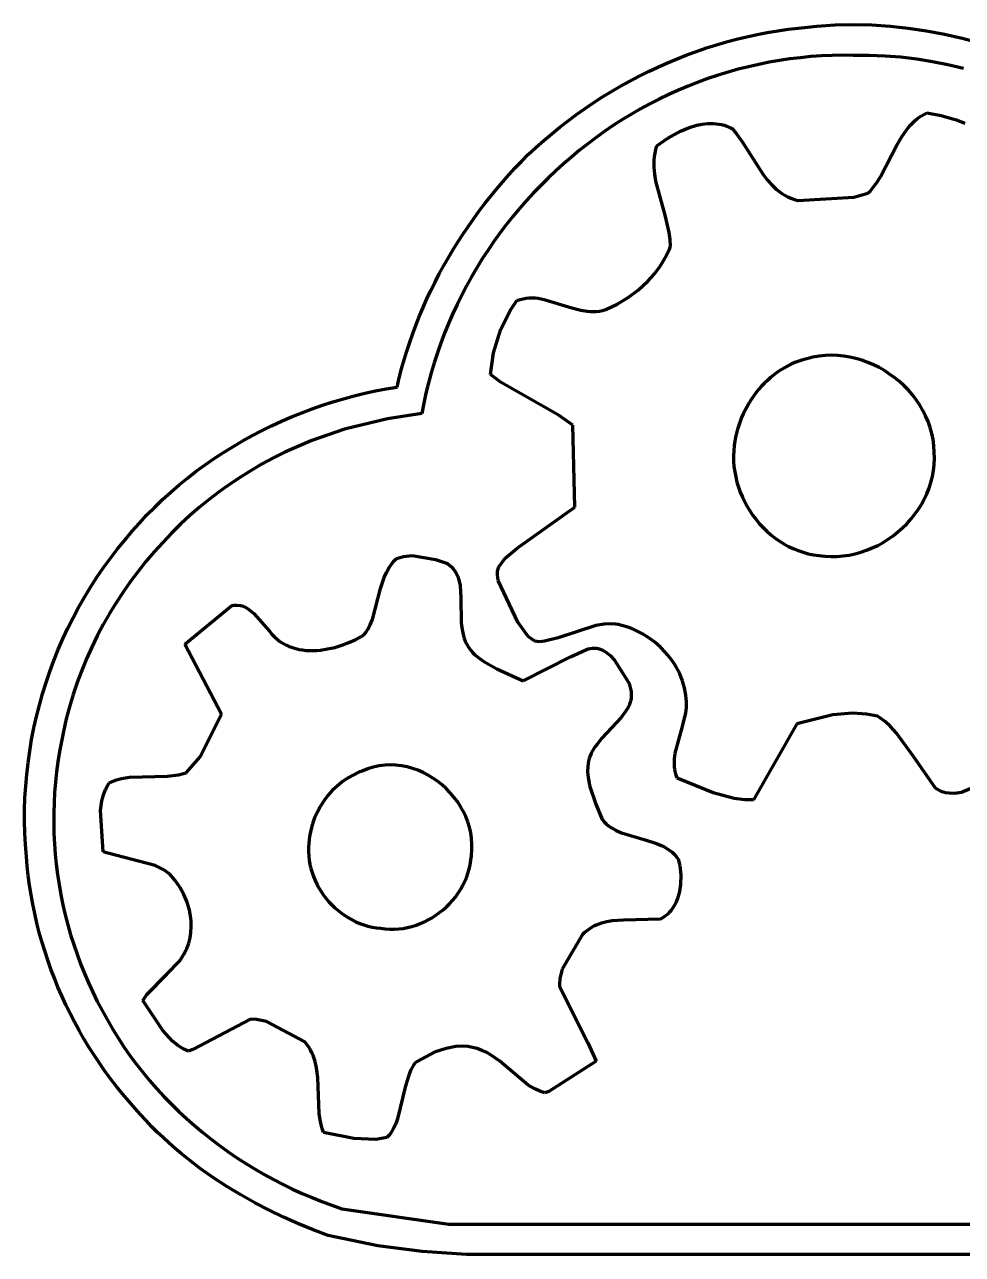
# Model space of a CAD drawing. Header units: millimetres. Extents: x 0.5 to 5.06, y 2.22 to 4.71.
# Drawn here: x 0.501 to 2.403, y 2.22 to 4.714 of the extents above; entities that cross this region are included whole.
import ezdxf

# ---------------------------------------------------------------- set-up
doc = ezdxf.new("R2010")
doc.units = ezdxf.units.MM
for name, color, linetype, lineweight in [('color#16578dff', 7, 'CONTINUOUS', 100), ('color#209bd8ff', 7, 'CONTINUOUS', 100), ('color#78aec8ff', 7, 'CONTINUOUS', 100)]:
    doc.layers.add(name, color=color, linetype=linetype, lineweight=lineweight)

msp = doc.modelspace()

# ---------------------------------------------------------------- linework, layer by layer
at = {"layer": 'color#16578dff'}
for p, q in [((1.2399, 3.6131), (1.2432, 3.6178)), ((1.2432, 3.6178), (1.2467, 3.6225)), ((1.2467, 3.6225), (1.2506, 3.6269)), ((1.2506, 3.6269), (1.2548, 3.6312)), ((1.2548, 3.6312), (1.269, 3.6355)), ((1.269, 3.6355), (1.287, 3.6373)), ((1.287, 3.6373), (1.334, 3.6292)), ((1.334, 3.6292), (1.3582, 3.6209)), ((1.3582, 3.6209), (1.3625, 3.6177)), ((1.3625, 3.6177), (1.3663, 3.6143)), ((1.2227, 3.5703), (1.2298, 3.5925)), ((1.2298, 3.5925), (1.2344, 3.603)), ((1.2344, 3.603), (1.2399, 3.6131)), ((1.3663, 3.6143), (1.3696, 3.6106)), ((1.3696, 3.6106), (1.3726, 3.6069)), ((1.3726, 3.6069), (1.3751, 3.6029)), ((1.3751, 3.6029), (1.3773, 3.5988)), ((1.3773, 3.5988), (1.3792, 3.5945)), ((1.3792, 3.5945), (1.382, 3.5856)), ((1.2061, 3.5075), (1.2227, 3.5703)), ((1.382, 3.5856), (1.3839, 3.5762)), ((1.3839, 3.5762), (1.3853, 3.5514)), ((1.3853, 3.5514), (1.3858, 3.501)), ((0.826, 3.4576), (0.9212, 3.5357)), ((0.9212, 3.5357), (0.9248, 3.5364)), ((0.9248, 3.5364), (0.9284, 3.5368)), ((0.9284, 3.5368), (0.9319, 3.5369)), ((0.9319, 3.5369), (0.9384, 3.5362)), ((0.9384, 3.5362), (0.9446, 3.5344)), ((0.9446, 3.5344), (0.9531, 3.5301)), ((0.9531, 3.5301), (0.9659, 3.5196)), ((0.9659, 3.5196), (0.9971, 3.4838)), ((1.1963, 3.4866), (1.2016, 3.4968)), ((1.2016, 3.4968), (1.2061, 3.5075)), ((1.3858, 3.501), (1.3873, 3.4915)), ((1.3873, 3.4915), (1.3884, 3.487)), ((0.9971, 3.4838), (1.0021, 3.4778)), ((1.0021, 3.4778), (1.0073, 3.4724)), ((1.0073, 3.4724), (1.0128, 3.4675)), ((1.0128, 3.4675), (1.0185, 3.4631)), ((1.158, 3.4607), (1.1713, 3.4667)), ((1.1713, 3.4667), (1.1838, 3.4734)), ((1.1838, 3.4734), (1.1897, 3.4769)), ((1.1897, 3.4769), (1.1932, 3.4816)), ((1.1932, 3.4816), (1.1963, 3.4866)), ((1.3884, 3.487), (1.3892, 3.4806)), ((1.3892, 3.4806), (1.3905, 3.4745)), ((1.3905, 3.4745), (1.3922, 3.4688)), ((1.3922, 3.4688), (1.3943, 3.4634)), ((0.8998, 3.316), (0.826, 3.4576)), ((1.0185, 3.4631), (1.0245, 3.4593)), ((1.0245, 3.4593), (1.0308, 3.4559)), ((1.0308, 3.4559), (1.0372, 3.453)), ((1.0372, 3.453), (1.0438, 3.4506)), ((1.0438, 3.4506), (1.0505, 3.4486)), ((1.0505, 3.4486), (1.0574, 3.447)), ((1.0574, 3.447), (1.0644, 3.4458)), ((1.0644, 3.4458), (1.0715, 3.445)), ((1.0715, 3.445), (1.0787, 3.4446)), ((1.0787, 3.4446), (1.086, 3.4446)), ((1.086, 3.4446), (1.0933, 3.4449)), ((1.0933, 3.4449), (1.1007, 3.4456)), ((1.1007, 3.4456), (1.1153, 3.4478)), ((1.1153, 3.4478), (1.1299, 3.4511)), ((1.1299, 3.4511), (1.1442, 3.4555)), ((1.1442, 3.4555), (1.158, 3.4607)), ((1.3943, 3.4634), (1.3968, 3.4582)), ((1.3968, 3.4582), (1.3996, 3.4533)), ((1.3996, 3.4533), (1.4028, 3.4487)), ((1.4028, 3.4487), (1.4063, 3.4443)), ((1.4063, 3.4443), (1.41, 3.4401)), ((1.6078, 3.4319), (1.6388, 3.4463)), ((1.6388, 3.4463), (1.6434, 3.4478)), ((1.6434, 3.4478), (1.6479, 3.4489)), ((1.6479, 3.4489), (1.6522, 3.4495)), ((1.6522, 3.4495), (1.6563, 3.4496)), ((1.6563, 3.4496), (1.6604, 3.4493)), ((1.6604, 3.4493), (1.6642, 3.4487)), ((1.6642, 3.4487), (1.668, 3.4476)), ((1.668, 3.4476), (1.6716, 3.4462)), ((1.6716, 3.4462), (1.6752, 3.4444)), ((1.6752, 3.4444), (1.6818, 3.4401)), ((1.41, 3.4401), (1.414, 3.4362)), ((1.414, 3.4362), (1.4228, 3.4289)), ((1.4228, 3.4289), (1.4323, 3.4222)), ((1.4323, 3.4222), (1.4585, 3.4079)), ((1.5119, 3.3834), (1.6078, 3.4319)), ((1.6818, 3.4401), (1.6881, 3.4347)), ((1.6881, 3.4347), (1.6967, 3.4251)), ((1.6967, 3.4251), (1.7225, 3.3843)), ((1.4585, 3.4079), (1.5119, 3.3834)), ((1.7225, 3.3843), (1.7265, 3.3776)), ((1.7265, 3.3776), (1.7284, 3.3722)), ((1.7284, 3.3722), (1.7298, 3.3669)), ((1.7298, 3.3669), (1.7307, 3.3617)), ((1.7295, 3.3425), (1.7282, 3.338)), ((1.7305, 3.3471), (1.7295, 3.3425)), ((1.731, 3.3518), (1.7305, 3.3471)), ((1.7307, 3.3617), (1.7311, 3.3567)), ((1.7311, 3.3567), (1.731, 3.3518)), ((0.8982, 3.3115), (0.8998, 3.316)), ((1.7196, 3.3209), (1.7105, 3.3088)), ((1.7245, 3.3292), (1.7196, 3.3209)), ((1.7265, 3.3335), (1.7245, 3.3292)), ((1.7282, 3.338), (1.7265, 3.3335)), ((0.8569, 3.2295), (0.8982, 3.3115)), ((1.7105, 3.3088), (1.6713, 3.2672)), ((1.6713, 3.2672), (1.6625, 3.2556)), ((1.6522, 3.2412), (1.6497, 3.2361)), ((1.6552, 3.2461), (1.6522, 3.2412)), ((1.6586, 3.2509), (1.6552, 3.2461)), ((1.6625, 3.2556), (1.6586, 3.2509)), ((0.8284, 3.1968), (0.8569, 3.2295)), ((1.6446, 3.2206), (1.6436, 3.2153)), ((1.6459, 3.2259), (1.6446, 3.2206)), ((1.6476, 3.2311), (1.6459, 3.2259)), ((1.6497, 3.2361), (1.6476, 3.2311)), ((0.7908, 3.19), (0.8126, 3.1926)), ((0.8126, 3.1926), (0.8232, 3.1951)), ((0.8232, 3.1951), (0.8284, 3.1968)), ((1.1668, 3.1923), (1.1554, 3.1857)), ((1.1789, 3.1979), (1.1668, 3.1923)), ((1.1851, 3.2004), (1.1789, 3.1979)), ((1.1965, 3.2049), (1.1851, 3.2004)), ((1.2079, 3.2084), (1.1965, 3.2049)), ((1.2195, 3.2108), (1.2079, 3.2084)), ((1.231, 3.2122), (1.2195, 3.2108)), ((1.2425, 3.2127), (1.231, 3.2122)), ((1.2539, 3.2122), (1.2425, 3.2127)), ((1.2653, 3.2109), (1.2539, 3.2122)), ((1.2765, 3.2087), (1.2653, 3.2109)), ((1.2875, 3.2057), (1.2765, 3.2087)), ((1.2982, 3.2019), (1.2875, 3.2057)), ((1.3087, 3.1974), (1.2982, 3.2019)), ((1.3189, 3.1921), (1.3087, 3.1974)), ((1.3288, 3.1862), (1.3189, 3.1921)), ((1.6429, 3.2099), (1.6426, 3.199)), ((1.6426, 3.199), (1.6434, 3.188)), ((1.6436, 3.2153), (1.6429, 3.2099)), ((0.6651, 3.1631), (0.6694, 3.1718)), ((0.6694, 3.1718), (0.6719, 3.176)), ((0.6719, 3.176), (0.6768, 3.1785)), ((0.6768, 3.1785), (0.6869, 3.1826)), ((0.6869, 3.1826), (0.6972, 3.1855)), ((0.6972, 3.1855), (0.7132, 3.1882)), ((0.7132, 3.1882), (0.7908, 3.19)), ((1.1343, 3.1698), (1.1248, 3.1607)), ((1.1445, 3.1782), (1.1343, 3.1698)), ((1.1554, 3.1857), (1.1445, 3.1782)), ((1.3382, 3.1796), (1.3288, 3.1862)), ((1.3473, 3.1724), (1.3382, 3.1796)), ((1.3558, 3.1647), (1.3473, 3.1724)), ((1.6434, 3.188), (1.6464, 3.1714)), ((1.6464, 3.1714), (1.6589, 3.133)), ((0.6577, 3.14), (0.6615, 3.154)), ((0.6615, 3.154), (0.6651, 3.1631)), ((1.116, 3.1509), (1.108, 3.1404)), ((1.1248, 3.1607), (1.116, 3.1509)), ((1.3639, 3.1564), (1.3558, 3.1647)), ((1.3714, 3.1476), (1.3639, 3.1564)), ((1.3784, 3.1384), (1.3714, 3.1476)), ((0.6549, 3.1205), (0.6577, 3.14)), ((0.6602, 3.0364), (0.6549, 3.1205)), ((1.0945, 3.1177), (1.089, 3.1057)), ((1.1008, 3.1293), (1.0945, 3.1177)), ((1.108, 3.1404), (1.1008, 3.1293)), ((1.3847, 3.1288), (1.3784, 3.1384)), ((1.3903, 3.1187), (1.3847, 3.1288)), ((1.3953, 3.1083), (1.3903, 3.1187)), ((1.6589, 3.133), (1.6718, 3.1022)), ((1.0845, 3.0933), (1.081, 3.0805)), ((1.089, 3.1057), (1.0845, 3.0933)), ((1.3994, 3.0976), (1.3953, 3.1083)), ((1.4029, 3.0866), (1.3994, 3.0976)), ((1.6718, 3.1022), (1.6759, 3.0976)), ((1.6759, 3.0976), (1.6803, 3.0933)), ((1.6803, 3.0933), (1.6849, 3.0895)), ((1.0785, 3.0675), (1.077, 3.0543)), ((1.081, 3.0805), (1.0785, 3.0675)), ((1.4054, 3.0753), (1.4029, 3.0866)), ((1.4072, 3.0639), (1.4054, 3.0753)), ((1.6849, 3.0895), (1.6897, 3.086)), ((1.6897, 3.086), (1.6948, 3.0829)), ((1.6948, 3.0829), (1.7001, 3.08)), ((1.7001, 3.08), (1.7112, 3.0751)), ((1.7112, 3.0751), (1.7589, 3.061)), ((1.077, 3.0543), (1.0764, 3.0455)), ((1.0764, 3.0455), (1.0764, 3.0368)), ((1.408, 3.0523), (1.4072, 3.0639)), ((1.4079, 3.0405), (1.408, 3.0523)), ((1.7589, 3.061), (1.7825, 3.0535)), ((1.7825, 3.0535), (1.7936, 3.0487)), ((1.7936, 3.0487), (1.799, 3.0459)), ((1.799, 3.0459), (1.8041, 3.0429)), ((1.8041, 3.0429), (1.809, 3.0395)), ((0.6697, 3.034), (0.6602, 3.0364)), ((0.7655, 3.0088), (0.6697, 3.034)), ((1.0764, 3.0368), (1.0769, 3.0281)), ((1.0769, 3.0281), (1.0779, 3.0195)), ((1.0779, 3.0195), (1.0793, 3.0111)), ((1.4043, 3.0103), (1.4058, 3.0194)), ((1.4058, 3.0194), (1.4067, 3.0286)), ((1.4067, 3.0286), (1.4079, 3.0405)), ((1.809, 3.0395), (1.8137, 3.0357)), ((1.8137, 3.0357), (1.8181, 3.0316)), ((1.8181, 3.0316), (1.8223, 3.027)), ((1.8223, 3.027), (1.8261, 3.0219)), ((1.8261, 3.0219), (1.8293, 3.0089)), ((0.783, 2.9998), (0.7655, 3.0088)), ((0.7953, 2.9913), (0.783, 2.9998)), ((1.0793, 3.0111), (1.0813, 3.0027)), ((1.0813, 3.0027), (1.0837, 2.9945)), ((1.0837, 2.9945), (1.0866, 2.9864)), ((1.3966, 2.9842), (1.3997, 2.9927)), ((1.3997, 2.9927), (1.4022, 3.0014)), ((1.4022, 3.0014), (1.4043, 3.0103)), ((1.8293, 3.0089), (1.8314, 2.99)), ((0.8063, 2.9787), (0.7953, 2.9913)), ((0.8159, 2.9648), (0.8063, 2.9787)), ((1.0866, 2.9864), (1.0899, 2.9785)), ((1.0899, 2.9785), (1.0936, 2.9708)), ((1.0936, 2.9708), (1.0977, 2.9633)), ((1.3845, 2.9599), (1.389, 2.9677)), ((1.389, 2.9677), (1.393, 2.9758)), ((1.393, 2.9758), (1.3966, 2.9842)), ((1.831, 2.9705), (1.8287, 2.9559)), ((1.8314, 2.99), (1.831, 2.9705)), ((0.824, 2.9499), (0.8159, 2.9648)), ((0.8306, 2.9343), (0.824, 2.9499)), ((1.0977, 2.9633), (1.1022, 2.956)), ((1.1022, 2.956), (1.1071, 2.9489)), ((1.1071, 2.9489), (1.1123, 2.9421)), ((1.1123, 2.9421), (1.1179, 2.9355)), ((1.3686, 2.938), (1.3743, 2.945)), ((1.3743, 2.945), (1.3796, 2.9523)), ((1.3796, 2.9523), (1.3845, 2.9599)), ((1.8248, 2.9419), (1.8211, 2.9331)), ((1.8287, 2.9559), (1.8248, 2.9419)), ((0.8353, 2.918), (0.8306, 2.9343)), ((0.8374, 2.907), (0.8353, 2.918)), ((1.1179, 2.9355), (1.1238, 2.9293)), ((1.1238, 2.9293), (1.13, 2.9233)), ((1.13, 2.9233), (1.1365, 2.9177)), ((1.1365, 2.9177), (1.1432, 2.9124)), ((1.3423, 2.9133), (1.3493, 2.9189)), ((1.3493, 2.9189), (1.3561, 2.9249)), ((1.3561, 2.9249), (1.3625, 2.9313)), ((1.3625, 2.9313), (1.3686, 2.938)), ((1.8112, 2.9173), (1.8082, 2.9138)), ((1.8166, 2.9248), (1.8112, 2.9173)), ((1.8211, 2.9331), (1.8166, 2.9248)), ((0.8386, 2.8958), (0.8374, 2.907)), ((0.8389, 2.8846), (0.8386, 2.8958)), ((1.1432, 2.9124), (1.1503, 2.9074)), ((1.1503, 2.9074), (1.1575, 2.9028)), ((1.1575, 2.9028), (1.165, 2.8987)), ((1.165, 2.8987), (1.1728, 2.8949)), ((1.1728, 2.8949), (1.1807, 2.8915)), ((1.3032, 2.891), (1.3115, 2.8946)), ((1.3115, 2.8946), (1.3195, 2.8986)), ((1.3195, 2.8986), (1.3274, 2.9031)), ((1.3274, 2.9031), (1.335, 2.908)), ((1.335, 2.908), (1.3423, 2.9133)), ((1.6813, 2.8946), (1.6705, 2.8918)), ((1.6923, 2.8965), (1.6813, 2.8946)), ((1.7152, 2.8983), (1.6923, 2.8965)), ((1.7895, 2.9), (1.7152, 2.8983)), ((1.7937, 2.9022), (1.7895, 2.9)), ((1.7977, 2.9047), (1.7937, 2.9022)), ((1.8014, 2.9075), (1.7977, 2.9047)), ((1.8049, 2.9105), (1.8014, 2.9075)), ((1.8082, 2.9138), (1.8049, 2.9105)), ((0.8364, 2.8624), (0.8381, 2.8735)), ((0.8381, 2.8735), (0.8389, 2.8846)), ((1.1807, 2.8915), (1.1888, 2.8886)), ((1.1888, 2.8886), (1.1971, 2.8861)), ((1.1971, 2.8861), (1.2055, 2.8841)), ((1.2055, 2.8841), (1.2141, 2.8826)), ((1.2141, 2.8826), (1.2228, 2.8816)), ((1.2228, 2.8816), (1.232, 2.8804)), ((1.232, 2.8804), (1.2412, 2.8798)), ((1.2412, 2.8798), (1.2503, 2.8798)), ((1.2503, 2.8798), (1.2594, 2.8803)), ((1.2594, 2.8803), (1.2684, 2.8814)), ((1.2684, 2.8814), (1.2773, 2.8831)), ((1.2773, 2.8831), (1.2861, 2.8852)), ((1.2861, 2.8852), (1.2947, 2.8879)), ((1.2947, 2.8879), (1.3032, 2.891)), ((1.6321, 2.8687), (1.5912, 2.7988)), ((1.6364, 2.8728), (1.6321, 2.8687)), ((1.6409, 2.8766), (1.6364, 2.8728)), ((1.6455, 2.8799), (1.6409, 2.8766)), ((1.6502, 2.8829), (1.6455, 2.8799)), ((1.6551, 2.8856), (1.6502, 2.8829)), ((1.6601, 2.8879), (1.6551, 2.8856)), ((1.6705, 2.8918), (1.6601, 2.8879)), ((0.8296, 2.8409), (0.8336, 2.8515)), ((0.8336, 2.8515), (0.8364, 2.8624)), ((0.8153, 2.8159), (0.8233, 2.8278)), ((0.8233, 2.8278), (0.8277, 2.8363)), ((0.8277, 2.8363), (0.8296, 2.8409)), ((0.7891, 2.7883), (0.8153, 2.8159)), ((1.5912, 2.7988), (1.5864, 2.7795)), ((0.7487, 2.7474), (0.7891, 2.7883)), ((1.5864, 2.7795), (1.5854, 2.7675)), ((1.5854, 2.7675), (1.5855, 2.7635)), ((0.7408, 2.7353), (0.7487, 2.7474)), ((1.5855, 2.7635), (1.6432, 2.6493)), ((0.7811, 2.6744), (0.7408, 2.7353)), ((0.9586, 2.6971), (0.8419, 2.6361)), ((0.971, 2.6965), (0.9586, 2.6971)), ((0.9912, 2.6923), (0.971, 2.6965)), ((0.8006, 2.6531), (0.7811, 2.6744)), ((1.0688, 2.6516), (0.9912, 2.6923)), ((0.8118, 2.6441), (0.8006, 2.6531)), ((0.824, 2.6366), (0.8118, 2.6441)), ((1.0732, 2.6463), (1.0688, 2.6516)), ((1.0771, 2.6408), (1.0732, 2.6463)), ((1.6432, 2.6493), (1.6598, 2.612)), ((0.8328, 2.6325), (0.824, 2.6366)), ((0.8419, 2.6361), (0.8328, 2.6325)), ((1.0805, 2.6351), (1.0771, 2.6408)), ((1.0835, 2.6293), (1.0805, 2.6351)), ((1.086, 2.6234), (1.0835, 2.6293)), ((1.0882, 2.6174), (1.086, 2.6234)), ((1.3319, 2.6302), (1.2969, 2.6117)), ((1.3556, 2.6382), (1.3319, 2.6302)), ((1.3751, 2.6417), (1.3556, 2.6382)), ((1.3898, 2.6424), (1.3751, 2.6417)), ((1.3995, 2.6417), (1.3898, 2.6424)), ((1.4092, 2.6402), (1.3995, 2.6417)), ((1.4187, 2.6376), (1.4092, 2.6402)), ((1.4281, 2.6339), (1.4187, 2.6376)), ((1.4379, 2.6295), (1.4281, 2.6339)), ((1.4472, 2.6243), (1.4379, 2.6295)), ((1.4646, 2.612), (1.4472, 2.6243)), ((1.09, 2.6113), (1.0882, 2.6174)), ((1.0928, 2.5987), (1.09, 2.6113)), ((1.0951, 2.5793), (1.0928, 2.5987)), ((1.2843, 2.5945), (1.2798, 2.5841)), ((1.2897, 2.6043), (1.2843, 2.5945)), ((1.2929, 2.6091), (1.2897, 2.6043)), ((1.2969, 2.6117), (1.2929, 2.6091)), ((1.5222, 2.5639), (1.4646, 2.612)), ((1.6598, 2.612), (1.5636, 2.5508)), ((1.0981, 2.5061), (1.0951, 2.5793)), ((1.2798, 2.5841), (1.2731, 2.5624)), ((1.2731, 2.5624), (1.2573, 2.4956)), ((1.5358, 2.5558), (1.5222, 2.5639)), ((1.5454, 2.5514), (1.5358, 2.5558)), ((1.5556, 2.548), (1.5454, 2.5514)), ((1.5636, 2.5508), (1.5556, 2.548)), ((1.1, 2.493), (1.0981, 2.5061)), ((1.2573, 2.4956), (1.2534, 2.4852)), ((1.1029, 2.4802), (1.1, 2.493)), ((1.1048, 2.474), (1.1029, 2.4802)), ((1.1071, 2.4678), (1.1048, 2.474)), ((1.2457, 2.4705), (1.2426, 2.4659)), ((1.2485, 2.4753), (1.2457, 2.4705)), ((1.2534, 2.4852), (1.2485, 2.4753)), ((1.1687, 2.4552), (1.1071, 2.4678)), ((1.2133, 2.4534), (1.1687, 2.4552)), ((1.2354, 2.4572), (1.2133, 2.4534)), ((1.2392, 2.4614), (1.2354, 2.4572)), ((1.2426, 2.4659), (1.2392, 2.4614))]:
    msp.add_line(p, q, dxfattribs=at)
at = {"layer": 'color#209bd8ff'}
for p, q in [((2.1072, 4.7105), (2.1444, 4.7128)), ((2.1444, 4.7128), (2.1815, 4.7136)), ((2.1815, 4.7136), (2.2187, 4.7128)), ((2.2187, 4.7128), (2.2558, 4.7105)), ((1.9447, 4.6841), (1.9653, 4.6891)), ((1.9653, 4.6891), (1.986, 4.6936)), ((1.986, 4.6936), (2.0069, 4.6976)), ((2.0069, 4.6976), (2.0279, 4.7011)), ((2.0279, 4.7011), (2.0489, 4.7041)), ((2.0489, 4.7041), (2.0701, 4.7065)), ((2.0701, 4.7065), (2.1072, 4.7105)), ((2.2558, 4.7105), (2.2927, 4.7066)), ((2.2927, 4.7066), (2.3294, 4.7013)), ((2.3294, 4.7013), (2.3659, 4.6945)), ((2.3659, 4.6945), (2.4021, 4.6863)), ((1.8635, 4.6594), (1.8836, 4.6663)), ((1.8836, 4.6663), (1.9038, 4.6727)), ((1.9038, 4.6727), (1.9242, 4.6786)), ((1.9242, 4.6786), (1.9447, 4.6841)), ((2.4021, 4.6863), (2.438, 4.6767)), ((1.8043, 4.6361), (1.8238, 4.6444)), ((1.8238, 4.6444), (1.8436, 4.6521)), ((1.8436, 4.6521), (1.8635, 4.6594)), ((2.0317, 4.6408), (2.0106, 4.6372)), ((2.0529, 4.644), (2.0317, 4.6408)), ((2.0741, 4.6465), (2.0529, 4.644)), ((2.0954, 4.6486), (2.0741, 4.6465)), ((2.1167, 4.6501), (2.0954, 4.6486)), ((2.1381, 4.651), (2.1167, 4.6501)), ((2.1595, 4.6513), (2.1381, 4.651)), ((2.181, 4.6511), (2.1595, 4.6513)), ((2.2133, 4.6512), (2.181, 4.6511)), ((2.2456, 4.6499), (2.2133, 4.6512)), ((2.2778, 4.6474), (2.2456, 4.6499)), ((2.3098, 4.6435), (2.2778, 4.6474)), ((2.3416, 4.6384), (2.3098, 4.6435)), ((2.3732, 4.632), (2.3416, 4.6384)), ((1.7467, 4.6089), (1.7657, 4.6184)), ((1.7657, 4.6184), (1.7849, 4.6275)), ((1.7849, 4.6275), (1.8043, 4.6361)), ((1.9274, 4.6172), (1.9069, 4.6109)), ((1.948, 4.623), (1.9274, 4.6172)), ((1.9687, 4.6282), (1.948, 4.623)), ((1.9896, 4.633), (1.9687, 4.6282)), ((2.0106, 4.6372), (1.9896, 4.633)), ((2.4045, 4.6245), (2.3732, 4.632)), ((1.6911, 4.578), (1.7094, 4.5887)), ((1.7094, 4.5887), (1.7279, 4.599)), ((1.7279, 4.599), (1.7467, 4.6089)), ((1.8465, 4.589), (1.8267, 4.5808)), ((1.8664, 4.5968), (1.8465, 4.589)), ((1.8866, 4.6041), (1.8664, 4.5968)), ((1.9069, 4.6109), (1.8866, 4.6041)), ((1.6551, 4.5554), (1.673, 4.5669)), ((1.673, 4.5669), (1.6911, 4.578)), ((1.7879, 4.5627), (1.7688, 4.553)), ((1.8072, 4.572), (1.7879, 4.5627)), ((1.8267, 4.5808), (1.8072, 4.572)), ((1.6202, 4.5312), (1.6375, 4.5435)), ((1.6375, 4.5435), (1.6551, 4.5554)), ((1.75, 4.5428), (1.7314, 4.5322)), ((1.7688, 4.553), (1.75, 4.5428)), ((1.5863, 4.5055), (1.6031, 4.5185)), ((1.6031, 4.5185), (1.6202, 4.5312)), ((1.7131, 4.5211), (1.6951, 4.5095)), ((1.7314, 4.5322), (1.7131, 4.5211)), ((1.5536, 4.4785), (1.5698, 4.4922)), ((1.5698, 4.4922), (1.5863, 4.5055)), ((1.6774, 4.4975), (1.66, 4.485)), ((1.6951, 4.5095), (1.6774, 4.4975)), ((1.5221, 4.45), (1.5377, 4.4644)), ((1.5377, 4.4644), (1.5536, 4.4785)), ((1.6429, 4.4722), (1.6261, 4.4588)), ((1.66, 4.485), (1.6429, 4.4722)), ((1.5088, 4.4366), (1.5221, 4.45)), ((1.6097, 4.4451), (1.5936, 4.4313)), ((1.6261, 4.4588), (1.6097, 4.4451)), ((1.483, 4.409), (1.4958, 4.4229)), ((1.4958, 4.4229), (1.5088, 4.4366)), ((1.5778, 4.4172), (1.5624, 4.4026)), ((1.5936, 4.4313), (1.5778, 4.4172)), ((1.4581, 4.3805), (1.4704, 4.3949)), ((1.4704, 4.3949), (1.483, 4.409)), ((1.5624, 4.4026), (1.5473, 4.3877)), ((1.4343, 4.3511), (1.4461, 4.3659)), ((1.4461, 4.3659), (1.4581, 4.3805)), ((1.5326, 4.3724), (1.5183, 4.3568)), ((1.5473, 4.3877), (1.5326, 4.3724)), ((1.4229, 4.336), (1.4343, 4.3511)), ((1.5044, 4.3409), (1.4908, 4.3246)), ((1.5183, 4.3568), (1.5044, 4.3409)), ((1.4008, 4.3053), (1.4117, 4.3208)), ((1.4117, 4.3208), (1.4229, 4.336)), ((1.4908, 4.3246), (1.4776, 4.308)), ((1.3799, 4.2738), (1.3902, 4.2896)), ((1.3902, 4.2896), (1.4008, 4.3053)), ((1.4648, 4.2911), (1.4525, 4.2739)), ((1.4776, 4.308), (1.4648, 4.2911)), ((1.3699, 4.2577), (1.3799, 4.2738)), ((1.4525, 4.2739), (1.4405, 4.2565)), ((1.3508, 4.2251), (1.3602, 4.2415)), ((1.3602, 4.2415), (1.3699, 4.2577)), ((1.429, 4.2387), (1.4178, 4.2207)), ((1.4405, 4.2565), (1.429, 4.2387)), ((1.3418, 4.2085), (1.3508, 4.2251)), ((1.4178, 4.2207), (1.4072, 4.2024)), ((1.3247, 4.1748), (1.3331, 4.1917)), ((1.3331, 4.1917), (1.3418, 4.2085)), ((1.4072, 4.2024), (1.3969, 4.1839)), ((1.3166, 4.1577), (1.3247, 4.1748)), ((1.3871, 4.1651), (1.3777, 4.1461)), ((1.3969, 4.1839), (1.3871, 4.1651)), ((1.3016, 4.123), (1.309, 4.1404)), ((1.309, 4.1404), (1.3166, 4.1577)), ((1.3777, 4.1461), (1.3688, 4.1269)), ((1.2946, 4.1054), (1.3016, 4.123)), ((1.3688, 4.1269), (1.3604, 4.1075)), ((1.288, 4.0877), (1.2946, 4.1054)), ((1.3604, 4.1075), (1.3524, 4.0879)), ((1.2759, 4.0519), (1.2818, 4.0699)), ((1.2818, 4.0699), (1.288, 4.0877)), ((1.3449, 4.0681), (1.3379, 4.0481)), ((1.3524, 4.0879), (1.3449, 4.0681)), ((1.2704, 4.0338), (1.2759, 4.0519)), ((1.3379, 4.0481), (1.3313, 4.0279)), ((1.2606, 3.9973), (1.2653, 4.0156)), ((1.2653, 4.0156), (1.2704, 4.0338)), ((1.3313, 4.0279), (1.3253, 4.0076)), ((1.2563, 3.9788), (1.2606, 3.9973)), ((1.3253, 4.0076), (1.3197, 3.9872)), ((1.169, 3.9608), (1.1907, 3.9661)), ((1.1907, 3.9661), (1.2124, 3.9709)), ((1.2124, 3.9709), (1.2343, 3.9751)), ((1.2343, 3.9751), (1.2563, 3.9788)), ((1.3147, 3.9666), (1.3102, 3.9459)), ((1.3197, 3.9872), (1.3147, 3.9666)), ((1.0837, 3.9345), (1.1048, 3.9419)), ((1.1048, 3.9419), (1.1261, 3.9487)), ((1.1261, 3.9487), (1.1475, 3.955)), ((1.1475, 3.955), (1.169, 3.9608)), ((1.3102, 3.9459), (1.3062, 3.925)), ((1.0217, 3.9094), (1.0422, 3.9183)), ((1.0422, 3.9183), (1.0629, 3.9267)), ((1.0629, 3.9267), (1.0837, 3.9345)), ((1.237, 3.9143), (1.1495, 3.8933)), ((1.3062, 3.925), (1.237, 3.9143)), ((0.9616, 3.8799), (0.9814, 3.8902)), ((0.9814, 3.8902), (1.0014, 3.9001)), ((1.0014, 3.9001), (1.0217, 3.9094)), ((1.1495, 3.8933), (1.0832, 3.8707)), ((0.9229, 3.8578), (0.9421, 3.8691)), ((0.9421, 3.8691), (0.9616, 3.8799)), ((1.0832, 3.8707), (1.0283, 3.8465)), ((0.8853, 3.8338), (0.9039, 3.8461)), ((0.9039, 3.8461), (0.9229, 3.8578)), ((1.0283, 3.8465), (1.0052, 3.8351)), ((0.849, 3.808), (0.867, 3.8211)), ((0.867, 3.8211), (0.8853, 3.8338)), ((0.9825, 3.8229), (0.9602, 3.8099)), ((1.0052, 3.8351), (0.9825, 3.8229)), ((0.8141, 3.7803), (0.8314, 3.7943)), ((0.8314, 3.7943), (0.849, 3.808)), ((0.9383, 3.7963), (0.9169, 3.782)), ((0.9602, 3.8099), (0.9383, 3.7963)), ((0.7807, 3.7508), (0.7972, 3.7657)), ((0.7972, 3.7657), (0.8141, 3.7803)), ((0.896, 3.767), (0.8755, 3.7513)), ((0.9169, 3.782), (0.896, 3.767)), ((0.7646, 3.7354), (0.7807, 3.7508)), ((0.8755, 3.7513), (0.8555, 3.7351)), ((0.7337, 3.7032), (0.749, 3.7195)), ((0.749, 3.7195), (0.7646, 3.7354)), ((0.836, 3.7182), (0.8171, 3.7007)), ((0.8555, 3.7351), (0.836, 3.7182)), ((0.7189, 3.6865), (0.7337, 3.7032)), ((0.8171, 3.7007), (0.7986, 3.6826)), ((0.6894, 3.6509), (0.7046, 3.6693)), ((0.7046, 3.6693), (0.7189, 3.6865)), ((0.7986, 3.6826), (0.7808, 3.664)), ((0.6749, 3.6321), (0.6894, 3.6509)), ((0.7635, 3.6449), (0.7469, 3.6252)), ((0.7808, 3.664), (0.7635, 3.6449)), ((0.6608, 3.6129), (0.6749, 3.6321)), ((0.7469, 3.6252), (0.7308, 3.605)), ((0.6344, 3.5732), (0.6474, 3.5932)), ((0.6474, 3.5932), (0.6608, 3.6129)), ((0.7308, 3.605), (0.7154, 3.5844)), ((0.6221, 3.5529), (0.6344, 3.5732)), ((0.7154, 3.5844), (0.7006, 3.5632)), ((0.6103, 3.5322), (0.6221, 3.5529)), ((0.6864, 3.5417), (0.673, 3.5197)), ((0.7006, 3.5632), (0.6864, 3.5417)), ((0.5991, 3.5112), (0.6103, 3.5322)), ((0.673, 3.5197), (0.6603, 3.4973)), ((0.5885, 3.4899), (0.5991, 3.5112)), ((0.6603, 3.4973), (0.6482, 3.4745)), ((0.569, 3.4465), (0.5785, 3.4684)), ((0.5785, 3.4684), (0.5885, 3.4899)), ((0.6482, 3.4745), (0.6369, 3.4514)), ((0.5602, 3.4245), (0.569, 3.4465)), ((0.6369, 3.4514), (0.6264, 3.4279)), ((0.5519, 3.4021), (0.5602, 3.4245)), ((0.6264, 3.4279), (0.6166, 3.4041)), ((0.5442, 3.3796), (0.5519, 3.4021)), ((0.6166, 3.4041), (0.6076, 3.3799)), ((0.5372, 3.3569), (0.5442, 3.3796)), ((0.6076, 3.3799), (0.5994, 3.3555)), ((0.5307, 3.334), (0.5372, 3.3569)), ((0.5994, 3.3555), (0.592, 3.3308)), ((0.5249, 3.3109), (0.5307, 3.334)), ((0.592, 3.3308), (0.5854, 3.3059)), ((0.5197, 3.2877), (0.5249, 3.3109)), ((0.5854, 3.3059), (0.5797, 3.2807)), ((0.5151, 3.2643), (0.5197, 3.2877)), ((0.5797, 3.2807), (0.5753, 3.2603)), ((0.5111, 3.2408), (0.5151, 3.2643)), ((0.5753, 3.2603), (0.5715, 3.2398)), ((0.5051, 3.1936), (0.5078, 3.2173)), ((0.5078, 3.2173), (0.5111, 3.2408)), ((0.5682, 3.2192), (0.5655, 3.1986)), ((0.5715, 3.2398), (0.5682, 3.2192)), ((0.503, 3.1699), (0.5051, 3.1936)), ((0.5655, 3.1986), (0.5633, 3.1778)), ((0.5016, 3.1461), (0.503, 3.1699)), ((0.5633, 3.1778), (0.5616, 3.1571)), ((0.5009, 3.1224), (0.5016, 3.1461)), ((0.5616, 3.1571), (0.5605, 3.1363)), ((0.5008, 3.0986), (0.5009, 3.1224)), ((0.5605, 3.1363), (0.5599, 3.1154)), ((0.5013, 3.0748), (0.5008, 3.0986)), ((0.5599, 3.1154), (0.5599, 3.0946)), ((0.5599, 3.0946), (0.5604, 3.0738)), ((0.5026, 3.051), (0.5013, 3.0748)), ((0.5604, 3.0738), (0.5614, 3.0529)), ((0.5044, 3.0273), (0.5026, 3.051)), ((0.5614, 3.0529), (0.563, 3.0322)), ((0.5061, 3.0078), (0.5044, 3.0273)), ((0.563, 3.0322), (0.5651, 3.0114)), ((0.5083, 2.9883), (0.5061, 3.0078)), ((0.5651, 3.0114), (0.5677, 2.9907)), ((0.5108, 2.969), (0.5083, 2.9883)), ((0.5139, 2.9497), (0.5108, 2.969)), ((0.5677, 2.9907), (0.5708, 2.9701)), ((0.5708, 2.9701), (0.5745, 2.9496)), ((0.5174, 2.9304), (0.5139, 2.9497)), ((0.5745, 2.9496), (0.5786, 2.9292)), ((0.5214, 2.9113), (0.5174, 2.9304)), ((0.5786, 2.9292), (0.5833, 2.9088)), ((0.5257, 2.8922), (0.5214, 2.9113)), ((0.5306, 2.8733), (0.5257, 2.8922)), ((0.5833, 2.9088), (0.5885, 2.8886)), ((0.5358, 2.8545), (0.5306, 2.8733)), ((0.5885, 2.8886), (0.5942, 2.8686)), ((0.5942, 2.8686), (0.6004, 2.8487)), ((0.5415, 2.8358), (0.5358, 2.8545)), ((0.6004, 2.8487), (0.6071, 2.829)), ((0.5476, 2.8172), (0.5415, 2.8358)), ((0.6071, 2.829), (0.6144, 2.8094)), ((0.5542, 2.7988), (0.5476, 2.8172)), ((0.5611, 2.7805), (0.5542, 2.7988)), ((0.6144, 2.8094), (0.6221, 2.7901)), ((0.5685, 2.7624), (0.5611, 2.7805)), ((0.6221, 2.7901), (0.6303, 2.7709)), ((0.6303, 2.7709), (0.639, 2.752)), ((0.5762, 2.7444), (0.5685, 2.7624)), ((0.5844, 2.7267), (0.5762, 2.7444)), ((0.639, 2.752), (0.6482, 2.7333)), ((0.593, 2.7091), (0.5844, 2.7267)), ((0.6482, 2.7333), (0.6579, 2.7148)), ((0.6019, 2.6917), (0.593, 2.7091)), ((0.6579, 2.7148), (0.6681, 2.6967)), ((0.6681, 2.6967), (0.679, 2.6779)), ((0.6113, 2.6745), (0.6019, 2.6917)), ((0.621, 2.6576), (0.6113, 2.6745)), ((0.679, 2.6779), (0.6903, 2.6596)), ((0.6311, 2.6408), (0.621, 2.6576)), ((0.6903, 2.6596), (0.7022, 2.6415)), ((0.6416, 2.6243), (0.6311, 2.6408)), ((0.6525, 2.6081), (0.6416, 2.6243)), ((0.7022, 2.6415), (0.7145, 2.6238)), ((0.7145, 2.6238), (0.7273, 2.6065)), ((0.6637, 2.5921), (0.6525, 2.6081)), ((0.7273, 2.6065), (0.7406, 2.5896)), ((0.6753, 2.5763), (0.6637, 2.5921)), ((0.6872, 2.5609), (0.6753, 2.5763)), ((0.7406, 2.5896), (0.7544, 2.573)), ((0.7544, 2.573), (0.7685, 2.5567)), ((0.6995, 2.5457), (0.6872, 2.5609)), ((0.7122, 2.5308), (0.6995, 2.5457)), ((0.7685, 2.5567), (0.7831, 2.5409)), ((0.7252, 2.5162), (0.7122, 2.5308)), ((0.7831, 2.5409), (0.7982, 2.5255)), ((0.7982, 2.5255), (0.8136, 2.5104)), ((0.736, 2.5039), (0.7252, 2.5162)), ((0.747, 2.4918), (0.736, 2.5039)), ((0.8136, 2.5104), (0.8294, 2.4957)), ((0.8294, 2.4957), (0.8455, 2.4815)), ((0.7584, 2.48), (0.747, 2.4918)), ((0.7699, 2.4685), (0.7584, 2.48)), ((0.7817, 2.4572), (0.7699, 2.4685)), ((0.8455, 2.4815), (0.8621, 2.4676)), ((0.7938, 2.4462), (0.7817, 2.4572)), ((0.806, 2.4354), (0.7938, 2.4462)), ((0.8621, 2.4676), (0.879, 2.4542)), ((0.879, 2.4542), (0.8962, 2.4412)), ((0.8185, 2.4249), (0.806, 2.4354)), ((0.8311, 2.4146), (0.8185, 2.4249)), ((0.8962, 2.4412), (0.9137, 2.4286)), ((0.9137, 2.4286), (0.9315, 2.4165)), ((0.844, 2.4046), (0.8311, 2.4146)), ((0.8571, 2.3948), (0.844, 2.4046)), ((0.8837, 2.376), (0.8571, 2.3948)), ((0.9315, 2.4165), (0.9497, 2.4048)), ((0.9497, 2.4048), (0.9681, 2.3935)), ((0.9681, 2.3935), (0.9868, 2.3827)), ((0.9111, 2.3581), (0.8837, 2.376)), ((0.9868, 2.3827), (1.0057, 2.3723)), ((1.0057, 2.3723), (1.0249, 2.3625)), ((0.939, 2.3412), (0.9111, 2.3581)), ((1.0249, 2.3625), (1.0443, 2.353)), ((1.0443, 2.353), (1.0639, 2.3441)), ((1.0639, 2.3441), (1.0837, 2.3356)), ((0.9676, 2.3252), (0.939, 2.3412)), ((0.9966, 2.3101), (0.9676, 2.3252)), ((1.0837, 2.3356), (1.1038, 2.3277)), ((1.1038, 2.3277), (1.124, 2.3202)), ((1.124, 2.3202), (1.1443, 2.3132)), ((1.0261, 2.296), (0.9966, 2.3101)), ((1.056, 2.2827), (1.0261, 2.296)), ((1.1443, 2.3132), (1.3614, 2.2817)), ((1.0862, 2.2703), (1.056, 2.2827)), ((1.1166, 2.2588), (1.0862, 2.2703)), ((1.3614, 2.2817), (4.0425, 2.2816)), ((1.1291, 2.2558), (1.1166, 2.2588)), ((1.2174, 2.2381), (1.1291, 2.2558)), ((1.3067, 2.2264), (1.2174, 2.2381)), ((1.3966, 2.2205), (1.3067, 2.2264)), ((1.4866, 2.2206), (1.3966, 2.2205)), ((3.9449, 2.2205), (1.4866, 2.2206))]:
    msp.add_line(p, q, dxfattribs=at)
at = {"layer": 'color#78aec8ff'}
for p, q in [((1.8749, 4.5119), (1.8862, 4.5131)), ((1.8862, 4.5131), (1.8974, 4.5131)), ((1.8974, 4.5131), (1.9029, 4.5127)), ((1.9029, 4.5127), (1.9085, 4.5119)), ((2.2971, 4.5098), (2.3018, 4.5147)), ((2.3018, 4.5147), (2.3069, 4.5193)), ((2.3069, 4.5193), (2.3122, 4.5237)), ((2.3122, 4.5237), (2.3179, 4.5277)), ((2.3179, 4.5277), (2.324, 4.5314)), ((2.324, 4.5314), (2.3304, 4.5347)), ((2.3304, 4.5347), (2.3595, 4.5292)), ((2.3595, 4.5292), (2.3897, 4.5207)), ((2.3897, 4.5207), (2.4071, 4.5138)), ((1.8055, 4.4836), (1.8309, 4.4978)), ((1.8309, 4.4978), (1.8471, 4.5045)), ((1.8471, 4.5045), (1.8637, 4.5096)), ((1.8637, 4.5096), (1.8749, 4.5119)), ((1.9085, 4.5119), (1.9139, 4.5108)), ((1.9139, 4.5108), (1.9194, 4.5094)), ((1.9194, 4.5094), (1.9247, 4.5075)), ((1.9247, 4.5075), (1.9301, 4.5053)), ((1.9301, 4.5053), (1.9353, 4.5027)), ((1.9353, 4.5027), (1.9442, 4.4924)), ((1.9442, 4.4924), (1.9564, 4.4756)), ((2.2698, 4.4693), (2.2804, 4.4877)), ((2.2804, 4.4877), (2.2883, 4.4991)), ((2.2883, 4.4991), (2.2926, 4.5046)), ((2.2926, 4.5046), (2.2971, 4.5098)), ((1.7808, 4.4602), (1.7828, 4.4675)), ((1.7828, 4.4675), (1.8055, 4.4836)), ((1.9564, 4.4756), (1.9982, 4.4099)), ((2.2367, 4.4053), (2.2698, 4.4693)), ((1.7774, 4.4316), (1.7776, 4.4387)), ((1.7776, 4.4387), (1.7783, 4.4459)), ((1.7783, 4.4459), (1.7793, 4.453)), ((1.7793, 4.453), (1.7808, 4.4602)), ((1.7775, 4.4245), (1.7774, 4.4316)), ((1.7786, 4.4105), (1.7775, 4.4245)), ((1.7808, 4.3965), (1.7786, 4.4105)), ((1.7997, 4.327), (1.7808, 4.3965)), ((1.9982, 4.4099), (2.0067, 4.3989)), ((2.0067, 4.3989), (2.0158, 4.3887)), ((2.0158, 4.3887), (2.0206, 4.3839)), ((2.2205, 4.3822), (2.229, 4.3934)), ((2.229, 4.3934), (2.2367, 4.4053)), ((2.0206, 4.3839), (2.0257, 4.3794)), ((2.0257, 4.3794), (2.031, 4.3751)), ((2.031, 4.3751), (2.0365, 4.3712)), ((2.0365, 4.3712), (2.0423, 4.3676)), ((2.0423, 4.3676), (2.0485, 4.3644)), ((2.0485, 4.3644), (2.0549, 4.3615)), ((2.0688, 4.357), (2.1825, 4.3637)), ((2.1825, 4.3637), (2.211, 4.3719)), ((2.211, 4.3719), (2.2159, 4.3769)), ((2.2159, 4.3769), (2.2205, 4.3822)), ((2.0549, 4.3615), (2.0617, 4.359)), ((2.0617, 4.359), (2.0688, 4.357)), ((1.808, 4.2922), (1.7997, 4.327)), ((1.81, 4.2782), (1.808, 4.2922)), ((1.8084, 4.2581), (1.8109, 4.2641)), ((1.8109, 4.2641), (1.81, 4.2782)), ((1.7895, 4.2241), (1.7997, 4.2407)), ((1.7997, 4.2407), (1.8084, 4.2581)), ((1.7779, 4.2084), (1.7895, 4.2241)), ((1.7459, 4.1759), (1.7649, 4.1938)), ((1.7649, 4.1938), (1.7779, 4.2084)), ((1.725, 4.1602), (1.7459, 4.1759)), ((1.487, 4.1361), (1.4993, 4.1542)), ((1.4993, 4.1542), (1.5054, 4.1564)), ((1.5054, 4.1564), (1.5116, 4.158)), ((1.5116, 4.158), (1.5178, 4.159)), ((1.5178, 4.159), (1.5239, 4.1596)), ((1.5239, 4.1596), (1.5301, 4.1597)), ((1.5301, 4.1597), (1.5362, 4.1594)), ((1.5362, 4.1594), (1.5424, 4.1588)), ((1.5424, 4.1588), (1.5547, 4.1565)), ((1.5547, 4.1565), (1.6103, 4.1392)), ((1.6103, 4.1392), (1.6289, 4.1344)), ((1.6793, 4.1359), (1.7027, 4.1468)), ((1.7027, 4.1468), (1.725, 4.1602)), ((1.4668, 4.0964), (1.487, 4.1361)), ((1.6289, 4.1344), (1.6414, 4.1324)), ((1.6414, 4.1324), (1.6477, 4.1319)), ((1.6477, 4.1319), (1.654, 4.1317)), ((1.654, 4.1317), (1.6603, 4.132)), ((1.6603, 4.132), (1.6666, 4.1328)), ((1.6666, 4.1328), (1.6729, 4.1341)), ((1.6729, 4.1341), (1.6793, 4.1359)), ((1.4517, 4.0482), (1.4668, 4.0964)), ((1.4455, 4.0044), (1.4517, 4.0482)), ((2.0995, 4.0393), (2.087, 4.0362)), ((2.112, 4.0415), (2.0995, 4.0393)), ((2.1245, 4.0428), (2.112, 4.0415)), ((2.1371, 4.0432), (2.1245, 4.0428)), ((2.1496, 4.0427), (2.1371, 4.0432)), ((2.1621, 4.0415), (2.1496, 4.0427)), ((2.1745, 4.0394), (2.1621, 4.0415)), ((2.1867, 4.0366), (2.1745, 4.0394)), ((2.0404, 4.0173), (2.0333, 4.0129)), ((2.0477, 4.0213), (2.0404, 4.0173)), ((2.0552, 4.025), (2.0477, 4.0213)), ((2.0629, 4.0284), (2.0552, 4.025)), ((2.0707, 4.0314), (2.0629, 4.0284)), ((2.0788, 4.034), (2.0707, 4.0314)), ((2.087, 4.0362), (2.0788, 4.034)), ((2.1987, 4.0331), (2.1867, 4.0366)), ((2.2106, 4.0288), (2.1987, 4.0331)), ((2.2221, 4.0239), (2.2106, 4.0288)), ((2.2334, 4.0183), (2.2221, 4.0239)), ((2.2444, 4.0121), (2.2334, 4.0183)), ((1.4671, 3.9883), (1.4455, 4.0044)), ((2.007, 3.9924), (2.001, 3.9866)), ((2.0132, 3.9979), (2.007, 3.9924)), ((2.0197, 4.0032), (2.0132, 3.9979)), ((2.0264, 4.0082), (2.0197, 4.0032)), ((2.0333, 4.0129), (2.0264, 4.0082)), ((2.255, 4.0052), (2.2444, 4.0121)), ((2.2652, 3.9978), (2.255, 4.0052)), ((2.2749, 3.9898), (2.2652, 3.9978)), ((2.2842, 3.9813), (2.2749, 3.9898)), ((1.5846, 3.9212), (1.4671, 3.9883)), ((1.9844, 3.9677), (1.9793, 3.961)), ((1.9896, 3.9742), (1.9844, 3.9677)), ((1.9952, 3.9805), (1.9896, 3.9742)), ((2.001, 3.9866), (1.9952, 3.9805)), ((2.293, 3.9723), (2.2842, 3.9813)), ((2.3012, 3.9628), (2.293, 3.9723)), ((1.9658, 3.9397), (1.9619, 3.9323)), ((1.9701, 3.947), (1.9658, 3.9397)), ((1.9746, 3.9541), (1.9701, 3.947)), ((1.9793, 3.961), (1.9746, 3.9541)), ((2.3089, 3.9528), (2.3012, 3.9628)), ((2.3159, 3.9424), (2.3089, 3.9528)), ((2.3223, 3.9316), (2.3159, 3.9424)), ((1.6122, 3.9017), (1.5846, 3.9212)), ((1.9548, 3.917), (1.9517, 3.9092)), ((1.9582, 3.9247), (1.9548, 3.917)), ((1.9619, 3.9323), (1.9582, 3.9247)), ((2.3279, 3.9204), (2.3223, 3.9316)), ((2.3329, 3.9089), (2.3279, 3.9204)), ((1.6163, 3.735), (1.6122, 3.9017)), ((1.9465, 3.8932), (1.9443, 3.8851)), ((1.9489, 3.9012), (1.9465, 3.8932)), ((1.9517, 3.9092), (1.9489, 3.9012)), ((2.337, 3.8971), (2.3329, 3.9089)), ((2.3404, 3.8849), (2.337, 3.8971)), ((1.9409, 3.8688), (1.9397, 3.8605)), ((1.9424, 3.877), (1.9409, 3.8688)), ((1.9443, 3.8851), (1.9424, 3.877)), ((2.3429, 3.8725), (2.3404, 3.8849)), ((2.3445, 3.8598), (2.3429, 3.8725)), ((1.9387, 3.8498), (1.9382, 3.8391)), ((1.9397, 3.8605), (1.9387, 3.8498)), ((2.3452, 3.8469), (2.3445, 3.8598)), ((2.3457, 3.8343), (2.3452, 3.8469)), ((1.9382, 3.8391), (1.9385, 3.8283)), ((1.9385, 3.8283), (1.9393, 3.8177)), ((1.9393, 3.8177), (1.9408, 3.807)), ((2.3439, 3.8095), (2.3452, 3.8218)), ((2.3452, 3.8218), (2.3457, 3.8343)), ((1.9408, 3.807), (1.9428, 3.7965)), ((1.9428, 3.7965), (1.9454, 3.7861)), ((2.3387, 3.7855), (2.3417, 3.7974)), ((2.3417, 3.7974), (2.3439, 3.8095)), ((1.9454, 3.7861), (1.9485, 3.7758)), ((1.9485, 3.7758), (1.9521, 3.7657)), ((1.9521, 3.7657), (1.9563, 3.7558)), ((2.3304, 3.7626), (2.3349, 3.7739)), ((2.3349, 3.7739), (2.3387, 3.7855)), ((1.9563, 3.7558), (1.961, 3.7461)), ((1.961, 3.7461), (1.9661, 3.7366)), ((2.3128, 3.7305), (2.3194, 3.7408)), ((2.3194, 3.7408), (2.3252, 3.7515)), ((2.3252, 3.7515), (2.3304, 3.7626)), ((1.4999, 3.6519), (1.6163, 3.735)), ((1.9661, 3.7366), (1.9718, 3.7274)), ((1.9718, 3.7274), (1.9778, 3.7185)), ((1.9778, 3.7185), (1.9843, 3.71)), ((2.298, 3.7109), (2.3057, 3.7205)), ((2.3057, 3.7205), (2.3128, 3.7305)), ((1.9843, 3.71), (1.9912, 3.7017)), ((1.9912, 3.7017), (1.9986, 3.6939)), ((1.9986, 3.6939), (2.0062, 3.6864)), ((2.2718, 3.685), (2.281, 3.6932)), ((2.281, 3.6932), (2.2898, 3.7018)), ((2.2898, 3.7018), (2.298, 3.7109)), ((2.0062, 3.6864), (2.0143, 3.6793)), ((2.0143, 3.6793), (2.0227, 3.6727)), ((2.0227, 3.6727), (2.0315, 3.6666)), ((2.0315, 3.6666), (2.0405, 3.6609)), ((2.2416, 3.6638), (2.252, 3.6703)), ((2.252, 3.6703), (2.2621, 3.6774)), ((2.2621, 3.6774), (2.2718, 3.685)), ((1.4751, 3.6318), (1.4999, 3.6519)), ((2.0405, 3.6609), (2.0499, 3.6558)), ((2.0499, 3.6558), (2.0595, 3.6512)), ((2.0595, 3.6512), (2.0694, 3.6472)), ((2.0694, 3.6472), (2.0796, 3.6438)), ((2.0796, 3.6438), (2.09, 3.641)), ((2.09, 3.641), (2.1006, 3.6389)), ((2.1729, 3.6382), (2.1849, 3.6407)), ((2.1849, 3.6407), (2.1967, 3.6439)), ((2.1967, 3.6439), (2.2083, 3.6479)), ((2.2083, 3.6479), (2.2197, 3.6526)), ((2.2197, 3.6526), (2.2308, 3.6579)), ((2.2308, 3.6579), (2.2416, 3.6638)), ((1.4624, 3.6145), (1.4751, 3.6318)), ((2.1006, 3.6389), (2.1114, 3.6374)), ((2.1114, 3.6374), (2.1238, 3.6359)), ((2.1238, 3.6359), (2.1362, 3.6352)), ((2.1362, 3.6352), (2.1485, 3.6354)), ((2.1485, 3.6354), (2.1607, 3.6364)), ((2.1607, 3.6364), (2.1729, 3.6382)), ((1.4596, 3.5976), (1.4598, 3.6053)), ((1.4612, 3.5868), (1.4596, 3.5976)), ((1.4598, 3.6053), (1.4624, 3.6145)), ((1.5012, 3.5022), (1.4612, 3.5868)), ((1.5219, 3.4729), (1.5012, 3.5022)), ((1.6592, 3.4953), (1.583, 3.4705)), ((1.6759, 3.4979), (1.6592, 3.4953)), ((1.6873, 3.4985), (1.6759, 3.4979)), ((1.6988, 3.498), (1.6873, 3.4985)), ((1.7046, 3.4973), (1.6988, 3.498)), ((1.7119, 3.4955), (1.7046, 3.4973)), ((1.7191, 3.4935), (1.7119, 3.4955)), ((1.7262, 3.4911), (1.7191, 3.4935)), ((1.7332, 3.4884), (1.7262, 3.4911)), ((1.5355, 3.4638), (1.5219, 3.4729)), ((1.583, 3.4705), (1.5554, 3.4636)), ((1.7401, 3.4854), (1.7332, 3.4884)), ((1.7469, 3.4821), (1.7401, 3.4854)), ((1.7535, 3.4786), (1.7469, 3.4821)), ((1.7664, 3.4706), (1.7535, 3.4786)), ((1.7785, 3.4617), (1.7664, 3.4706)), ((1.5441, 3.462), (1.5355, 3.4638)), ((1.5554, 3.4636), (1.5441, 3.462)), ((1.79, 3.4518), (1.7785, 3.4617)), ((1.8005, 3.4409), (1.79, 3.4518)), ((1.8054, 3.4352), (1.8005, 3.4409)), ((1.8101, 3.4293), (1.8054, 3.4352)), ((1.8145, 3.4232), (1.8101, 3.4293)), ((1.8187, 3.417), (1.8145, 3.4232)), ((1.8225, 3.4105), (1.8187, 3.417)), ((1.8261, 3.4039), (1.8225, 3.4105)), ((1.8293, 3.3972), (1.8261, 3.4039)), ((1.8323, 3.3903), (1.8293, 3.3972)), ((1.8349, 3.3833), (1.8323, 3.3903)), ((1.8372, 3.3761), (1.8349, 3.3833)), ((1.8391, 3.3689), (1.8372, 3.3761)), ((1.8406, 3.3615), (1.8391, 3.3689)), ((1.8418, 3.354), (1.8406, 3.3615)), ((1.8425, 3.3465), (1.8418, 3.354)), ((1.8429, 3.3408), (1.8425, 3.3465)), ((1.8349, 3.2908), (1.8414, 3.3183)), ((1.8414, 3.3183), (1.8427, 3.3295)), ((1.8427, 3.3295), (1.8429, 3.3408)), ((2.1795, 3.3176), (2.1395, 3.3144)), ((2.208, 3.3159), (2.1795, 3.3176)), ((2.2306, 3.3116), (2.208, 3.3159)), ((2.067, 3.2964), (1.9792, 3.142)), ((2.1395, 3.3144), (2.067, 3.2964)), ((2.2361, 3.3079), (2.2306, 3.3116)), ((2.2465, 3.3), (2.2361, 3.3079)), ((2.256, 3.2913), (2.2465, 3.3)), ((2.2692, 3.2772), (2.256, 3.2913)), ((1.8201, 3.2363), (1.8349, 3.2908)), ((2.3033, 3.2296), (2.2692, 3.2772)), ((1.8185, 3.2142), (1.8187, 3.2253)), ((1.8187, 3.2253), (1.8201, 3.2363)), ((2.348, 3.1655), (2.3033, 3.2296)), ((1.8188, 3.2086), (1.8185, 3.2142)), ((1.8195, 3.203), (1.8188, 3.2086)), ((1.8206, 3.1974), (1.8195, 3.203)), ((1.8221, 3.1917), (1.8206, 3.1974)), ((1.824, 3.186), (1.8221, 3.1917)), ((1.8969, 3.1564), (1.824, 3.186)), ((2.4485, 3.1769), (2.4006, 3.1571)), ((1.9399, 3.1447), (1.8969, 3.1564)), ((1.9622, 3.1421), (1.9399, 3.1447)), ((1.9792, 3.142), (1.9622, 3.1421)), ((2.3546, 3.1614), (2.348, 3.1655)), ((2.3614, 3.1583), (2.3546, 3.1614)), ((2.3684, 3.1563), (2.3614, 3.1583)), ((2.3754, 3.1552), (2.3684, 3.1563)), ((2.3862, 3.155), (2.3754, 3.1552)), ((2.4006, 3.1571), (2.3862, 3.155))]:
    msp.add_line(p, q, dxfattribs=at)

doc.saveas('drawing.dxf')
